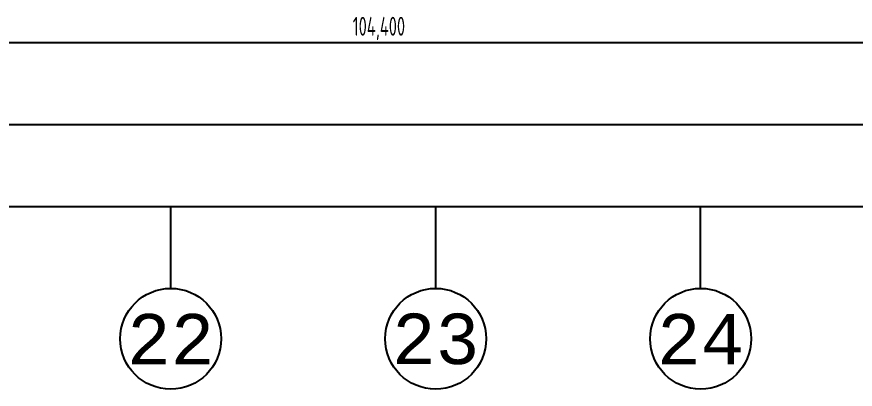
# Model space of a CAD drawing. Header units: millimetres. Extents: x -32710 to 654186, y -254124 to 420220.
# Drawn here: x 209120 to 235700, y 358700 to 370517 of the extents above; entities that cross this region are included whole.
import ezdxf
from ezdxf.enums import TextEntityAlignment as Align

# ---------------------------------------------------------------- set-up
doc = ezdxf.new("R2010")
doc.units = ezdxf.units.MM
doc.header["$LTSCALE"] = 1000
doc.layers.add('TPH12-SEC-@E$0$FLAG', color=252, linetype='Continuous')
doc.layers.add('TPH12-SEC-@E$0$SIN-M', color=252, linetype='Continuous')
doc.styles.add('TPH12-SEC-@E$0$ATS', font='monotxt', dxfattribs={"bigfont": 'BIGFONT'})
doc.styles.add('TPH12-SEC-@E$0$dim-txt', font='isocp.shx', dxfattribs={"width": 0.7, "bigfont": 'chineset.shx'})
doc.dimstyles.new('TPH12-SEC-@E$0$ARCH-dim-2000', dxfattribs={"dimscale": 2000, "dimtxt": 0.3, "dimasz": 0.1, "dimexe": 0.1, "dimexo": 0.1, "dimgap": 0.05, "dimtad": 1, "dimdec": 0, "dimrnd": 0.1, "dimdsep": 46, "dimlunit": 6, "dimtxsty": 'TPH12-SEC-@E$0$dim-txt', "dimblk": 'TPH12-SEC-@E$0$_Dot', "dimblk1": 'TPH12-SEC-@E$0$_Origin', "dimblk2": 'TPH12-SEC-@E$0$_Origin', "dimcen": 2, "dimclrd": 256, "dimclre": 256, "dimclrt": 256, "dimadec": 0, "dimazin": 0, "dimtfac": 1, "dimtdec": 1, "dimtix": 1, "dimtmove": 2, "dimatfit": 3, "dimldrblk": 'TPH12-SEC-@E$0$_Origin', "dimfxl": 1, "dimtvp": 1, "dimtolj": 1, "dimarcsym": 0})

# ---------------------------------------------------------------- blocks, each defined once
blk = doc.blocks.new('TPH12-SEC-@E$0$_Dot')
at = {"color": 0, "linetype": 'ByBlock', "lineweight": -2}
blk.add_line((-0.5, 0), (-1, 0), dxfattribs=at)
at = {"color": 0, "linetype": 'ByBlock', "const_width": 0.5}
blk.add_lwpolyline([(-0.25, 0, 1), (0.25, 0, 1)], format="xyb", close=True, dxfattribs=at)
blk = doc.blocks.new('*D2598')
at = {"layer": 'DEFPOINTS', "color": 0, "transparency": 16777216}
for p in [(29200, 364500), (290800, 364500), (290800, 364500)]:
    blk.add_point(p, dxfattribs=at)
at = {"layer": 'TPH12-SEC-@E$0$SIN-M', "lineweight": -2, "transparency": 16777216}
blk.add_line((29400, 364500), (290600, 364500), dxfattribs=at)
at = {"layer": 'TPH12-SEC-@E$0$SIN-M', "lineweight": -2, "transparency": 16777216, "xscale": 200, "yscale": 200, "zscale": 200, "rotation": 180}
blk.add_blockref('TPH12-SEC-@E$0$_Dot', (29200, 364500), dxfattribs=at)
at = {"layer": 'TPH12-SEC-@E$0$SIN-M', "lineweight": -2, "transparency": 16777216, "xscale": 200, "yscale": 200, "zscale": 200}
blk.add_blockref('TPH12-SEC-@E$0$_Dot', (290800, 364500), dxfattribs=at)
at = {"layer": 'TPH12-SEC-@E$0$SIN-M', "transparency": 16777216, "insert": (160000, 364945), "char_height": 600, "attachment_point": 5, "style": 'TPH12-SEC-@E$0$dim-txt'}
blk.add_mtext('\\A1;261,600', dxfattribs=at)
blk = doc.blocks.new('TPH12-SEC-@E$0$_Origin')
at = {"color": 0, "linetype": 'ByBlock', "lineweight": -2}
blk.add_line((0, 0), (-1, 0), dxfattribs=at)
blk.add_circle((0, 0), 0.5, dxfattribs=at)
blk = doc.blocks.new('*D2581')
at = {"layer": 'DEFPOINTS', "color": 0, "transparency": 16777216}
for p in [(168400, 369700), (272800, 369700), (272800, 369700)]:
    blk.add_point(p, dxfattribs=at)
at = {"layer": 'TPH12-SEC-@E$0$SIN-M', "lineweight": -2, "transparency": 16777216}
blk.add_line((168600, 369700), (272600, 369700), dxfattribs=at)
at = {"layer": 'TPH12-SEC-@E$0$SIN-M', "lineweight": -2, "transparency": 16777216, "xscale": 200, "yscale": 200, "zscale": 200, "rotation": 180}
blk.add_blockref('TPH12-SEC-@E$0$_Dot', (168400, 369700), dxfattribs=at)
at = {"layer": 'TPH12-SEC-@E$0$SIN-M', "lineweight": -2, "transparency": 16777216, "xscale": 200, "yscale": 200, "zscale": 200}
blk.add_blockref('TPH12-SEC-@E$0$_Dot', (272800, 369700), dxfattribs=at)
at = {"layer": 'TPH12-SEC-@E$0$SIN-M', "transparency": 16777216, "insert": (220600, 370145), "char_height": 600, "attachment_point": 5, "style": 'TPH12-SEC-@E$0$dim-txt'}
blk.add_mtext('\\A1;104,400', dxfattribs=at)
blk = doc.blocks.new('*D2583')
at = {"layer": 'DEFPOINTS', "color": 0, "transparency": 16777216}
for p in [(47200, 367100), (272800, 367100), (272800, 367100)]:
    blk.add_point(p, dxfattribs=at)
at = {"layer": 'TPH12-SEC-@E$0$SIN-M', "lineweight": -2, "transparency": 16777216}
blk.add_line((47400, 367100), (272600, 367100), dxfattribs=at)
at = {"layer": 'TPH12-SEC-@E$0$SIN-M', "lineweight": -2, "transparency": 16777216, "xscale": 200, "yscale": 200, "zscale": 200, "rotation": 180}
blk.add_blockref('TPH12-SEC-@E$0$_Dot', (47200, 367100), dxfattribs=at)
at = {"layer": 'TPH12-SEC-@E$0$SIN-M', "lineweight": -2, "transparency": 16777216, "xscale": 200, "yscale": 200, "zscale": 200}
blk.add_blockref('TPH12-SEC-@E$0$_Dot', (272800, 367100), dxfattribs=at)
at = {"layer": 'TPH12-SEC-@E$0$SIN-M', "transparency": 16777216, "insert": (160000, 367545), "char_height": 600, "attachment_point": 5, "style": 'TPH12-SEC-@E$0$dim-txt'}
blk.add_mtext('\\A1;225,600', dxfattribs=at)
blk = doc.blocks.new('TPH12-SEC-@E')
at = {"layer": 'TPH12-SEC-@E$0$FLAG'}
for p, q in [((214000, 361900), (214000, 364500)), ((222400, 361900), (222400, 364500)), ((230800, 361900), (230800, 364500))]:
    blk.add_line(p, q, dxfattribs=at)
for centre in [(214000, 360300), (222400, 360300), (230800, 360300)]:
    blk.add_circle(centre, 1600, dxfattribs=at)
at = {"layer": 'TPH12-SEC-@E$0$FLAG', "style": 'TPH12-SEC-@E$0$ATS'}
for s, p in [('22', (214000, 360300)), ('23', (222400, 360300)), ('24', (230800, 360300))]:
    blk.add_text(s, height=1600, dxfattribs=at).set_placement(p, align=Align.MIDDLE)
at = {"layer": 'TPH12-SEC-@E$0$SIN-M'}
for base, p1, p2, picture, middle in [((272800, 369700), (168400, 369700), (272800, 369700), '*D2581', (220600, 370145)), ((272800, 367100), (47200, 367100), (272800, 367100), '*D2583', (160000, 367545.1)), ((290800, 364500), (29200, 364500), (290800, 364500), '*D2598', (160000, 364945.1))]:
    dim = blk.add_linear_dim(base=base, p1=p1, p2=p2, dimstyle='TPH12-SEC-@E$0$ARCH-dim-2000', dxfattribs=at)
    dim.commit()
    dim.dimension.update_dxf_attribs({"geometry": picture, "text_midpoint": middle})

msp = doc.modelspace()

# ---------------------------------------------------------------- block references
msp.add_blockref('TPH12-SEC-@E', (0, 0))

doc.saveas('drawing.dxf')
